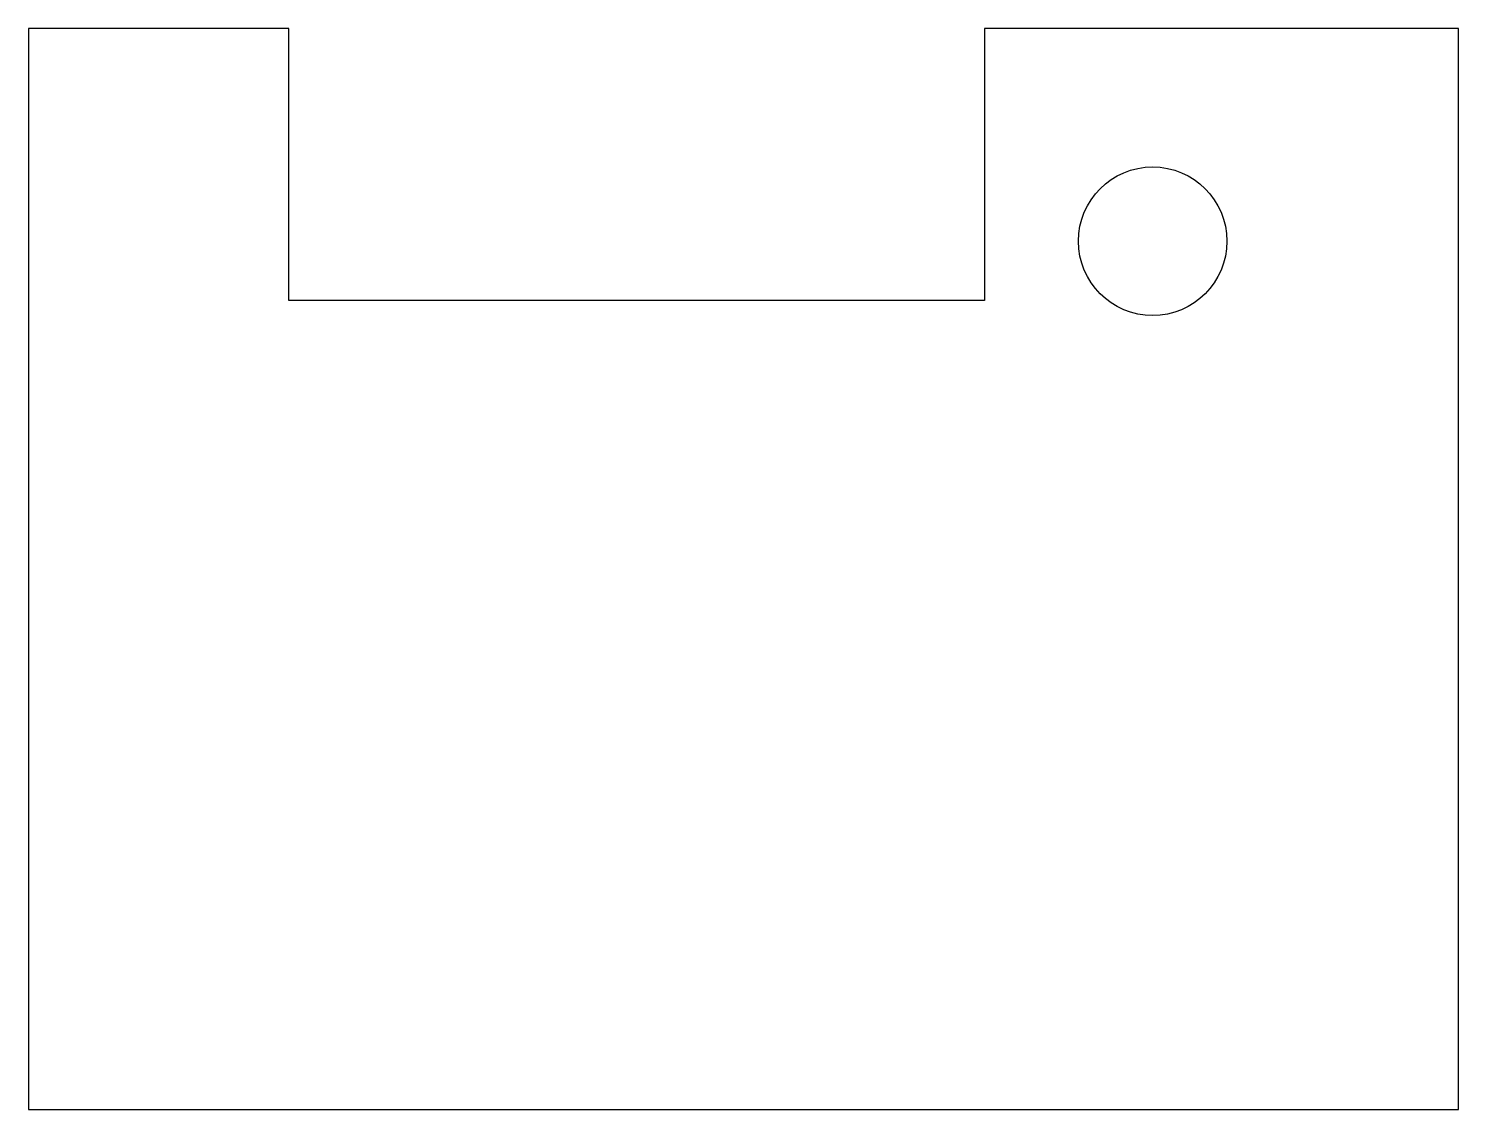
# Model space of a CAD drawing. Header units: millimetres. Extents: x 28 to 413, y 67 to 358.
import ezdxf

# ---------------------------------------------------------------- set-up
doc = ezdxf.new("R2010")
doc.units = ezdxf.units.MM
doc.layers.get('0').update_dxf_attribs({"linetype": 'CONTINUOUS'})

msp = doc.modelspace()

# ---------------------------------------------------------------- linework, layer by layer
msp.add_lwpolyline([(98.11, 284.79), (98.11, 358), (28, 358), (28, 67), (413, 67), (413, 358), (285.41, 358), (285.41, 284.79)], close=True)
msp.add_circle((330.68, 300.75), 20)

doc.saveas('drawing.dxf')
